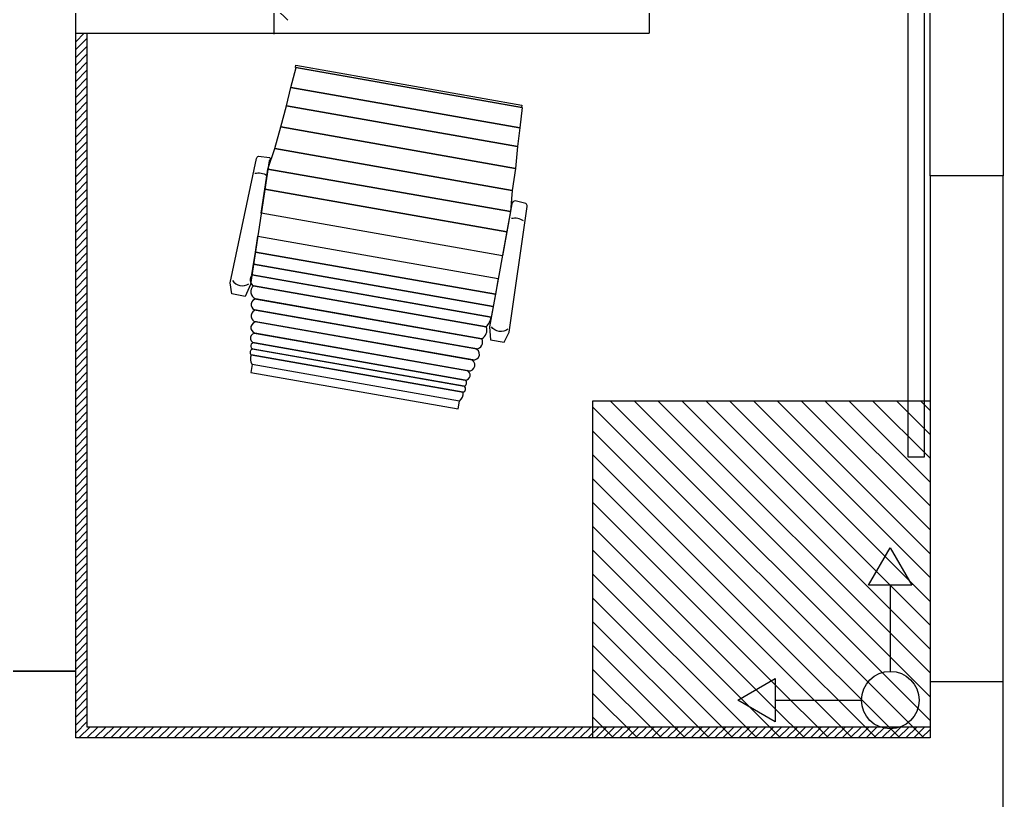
# Model space of a CAD drawing. Header units: millimetres. Extents: x 1573 to 2177, y 1587 to 1932.
# Drawn here: x 1896.121 to 1898.745, y 1909.608 to 1911.691 of the extents above; entities that cross this region are included whole.
import ezdxf

# ---------------------------------------------------------------- set-up
doc = ezdxf.new("R2010")
doc.units = ezdxf.units.MM
doc.header["$LTSCALE"] = 0.03
doc.layers.add('-HIDRO', color=8, linetype='Continuous')

# ---------------------------------------------------------------- blocks, each defined once
blk = doc.blocks.new('TICK1')
for p, q in [((0, 1), (0, -1)), ((0.5, 0.5), (-0.5, -0.5)), ((-1, 0), (1, 0))]:
    blk.add_line(p, q)

msp = doc.modelspace()

# ---------------------------------------------------------------- linework, layer by layer
at = {"layer": '-HIDRO'}
for p, q in [((1898.5504, 1911.2743), (1898.5504, 1912.8523)), ((1898.7454, 1912.8523), (1898.7454, 1911.2743)), ((1897.8004, 1912.3303), (1897.8004, 1911.6553)), ((1898.4904, 1912.0243), (1898.4904, 1910.5243)), ((1898.5354, 1910.5243), (1898.5354, 1912.0243)), ((1896.2704, 1909.9528), (1896.2704, 1911.7273)), ((1896.2704, 1911.6553), (1897.8004, 1911.6553)), ((1896.2704, 1911.6553), (1896.3004, 1911.6553)), ((1896.3004, 1911.6553), (1896.3004, 1909.8043)), ((1896.8444, 1911.5106), (1896.8584, 1911.5632)), ((1896.8584, 1911.5632), (1897.4619, 1911.4568)), ((1896.8331, 1911.4617), (1896.8444, 1911.5106)), ((1896.8444, 1911.5106), (1897.455, 1911.403)), ((1897.455, 1911.403), (1896.8444, 1911.5106)), ((1896.8176, 1911.4049), (1896.8331, 1911.4617)), ((1896.8331, 1911.4617), (1897.4489, 1911.3531)), ((1897.4489, 1911.3531), (1896.8331, 1911.4617)), ((1897.4619, 1911.4568), (1897.455, 1911.403)), ((1896.8014, 1911.3472), (1896.8176, 1911.4049)), ((1896.8176, 1911.4049), (1897.4434, 1911.2945)), ((1897.4434, 1911.2945), (1896.8176, 1911.4049)), ((1897.455, 1911.403), (1897.4489, 1911.3531)), ((1896.7831, 1911.2925), (1896.8014, 1911.3472)), ((1896.8014, 1911.3472), (1897.4352, 1911.2355)), ((1897.4352, 1911.2355), (1896.8014, 1911.3472)), ((1897.4489, 1911.3531), (1897.4434, 1911.2945)), ((1896.7751, 1911.239), (1896.7831, 1911.2925)), ((1897.4301, 1911.1791), (1896.7831, 1911.2925)), ((1896.7831, 1911.2925), (1897.4301, 1911.1791)), ((1897.4434, 1911.2945), (1897.4352, 1911.2355)), ((1898.5504, 1911.2743), (1898.5504, 1909.9243)), ((1898.7454, 1911.2743), (1898.5504, 1911.2743)), ((1898.7454, 1909.9243), (1898.7454, 1911.2743)), ((1896.7654, 1911.1745), (1896.7751, 1911.239)), ((1897.4204, 1911.1252), (1896.7751, 1911.239)), ((1896.7751, 1911.239), (1897.4204, 1911.1252)), ((1897.4352, 1911.2355), (1897.4301, 1911.1791)), ((1897.4301, 1911.1791), (1897.4204, 1911.1252)), ((1897.4088, 1911.061), (1896.7654, 1911.1745)), ((1897.4204, 1911.1252), (1897.4088, 1911.061)), ((1896.7499, 1911.0712), (1896.7563, 1911.1137)), ((1896.7563, 1911.1137), (1897.3979, 1911.0005)), ((1896.7451, 1911.0387), (1896.7499, 1911.0712)), ((1897.3903, 1910.9583), (1896.7499, 1911.0712)), ((1896.7499, 1911.0712), (1897.3903, 1910.9583)), ((1896.7407, 1911.01), (1896.7451, 1911.0387)), ((1897.3845, 1910.926), (1896.7451, 1911.0387)), ((1896.7451, 1911.0387), (1897.3845, 1910.926)), ((1897.3793, 1910.8974), (1896.7407, 1911.01)), ((1896.7408, 1911.0102), (1897.3793, 1910.8974)), ((1897.3979, 1911.0005), (1897.3903, 1910.9583)), ((1897.3655, 1910.8715), (1896.7445, 1910.981)), ((1896.7445, 1910.981), (1897.3655, 1910.8715)), ((1897.3538, 1910.8395), (1896.7499, 1910.946)), ((1896.7524, 1910.9455), (1897.3538, 1910.8395)), ((1897.3903, 1910.9583), (1897.3845, 1910.926)), ((1897.3397, 1910.8126), (1896.7474, 1910.917)), ((1896.752, 1910.9162), (1897.335, 1910.8134)), ((1897.3845, 1910.926), (1897.3793, 1910.8974)), ((1897.3297, 1910.7832), (1896.7467, 1910.886)), ((1896.7538, 1910.8848), (1897.3226, 1910.7845)), ((1897.3172, 1910.7542), (1896.7485, 1910.8545)), ((1896.7515, 1910.8539), (1897.3142, 1910.7547)), ((1896.7413, 1910.8128), (1897.3068, 1910.713)), ((1897.3068, 1910.713), (1896.7442, 1910.8123)), ((1897.3097, 1910.7295), (1896.7471, 1910.8287)), ((1896.7471, 1910.8287), (1897.3097, 1910.7295)), ((1896.7384, 1910.7967), (1897.304, 1910.697)), ((1897.304, 1910.697), (1896.7384, 1910.7967)), ((1896.7384, 1910.7967), (1897.304, 1910.697)), ((1896.7408, 1910.7708), (1896.7372, 1910.75)), ((1897.2941, 1910.6733), (1896.7408, 1910.7708)), ((1897.2941, 1910.6733), (1896.7408, 1910.7708)), ((1897.2941, 1910.6733), (1896.7408, 1910.7708)), ((1896.7372, 1910.75), (1897.2904, 1910.6524)), ((1897.2904, 1910.6524), (1897.2941, 1910.6733)), ((1897.6504, 1909.7743), (1897.6504, 1910.6743)), ((1897.6504, 1910.6743), (1898.5504, 1910.6743)), ((1898.533, 1909.7743), (1897.6504, 1910.657)), ((1898.5504, 1909.8206), (1897.6967, 1910.6743)), ((1898.5504, 1909.8842), (1897.7603, 1910.6743)), ((1898.5504, 1909.9479), (1897.824, 1910.6743)), ((1898.5504, 1910.0115), (1897.8876, 1910.6743)), ((1898.5504, 1910.0752), (1897.9512, 1910.6743)), ((1898.5504, 1910.1388), (1898.0149, 1910.6743)), ((1898.5504, 1910.2024), (1898.0785, 1910.6743)), ((1898.5504, 1910.2661), (1898.1422, 1910.6743)), ((1898.5504, 1910.3297), (1898.2058, 1910.6743)), ((1898.5504, 1910.3934), (1898.2694, 1910.6743)), ((1898.5504, 1910.457), (1898.3331, 1910.6743)), ((1898.5504, 1910.5206), (1898.3967, 1910.6743)), ((1898.5504, 1910.5843), (1898.4604, 1910.6743)), ((1898.5504, 1910.6479), (1898.524, 1910.6743)), ((1898.5504, 1910.6743), (1898.5504, 1909.7743)), ((1898.1387, 1910.105), (1897.6504, 1910.5933)), ((1898.1387, 1910.0413), (1897.6504, 1910.5297)), ((1898.4904, 1910.5243), (1898.5354, 1910.5243)), ((1898.1387, 1909.9777), (1897.6504, 1910.466)), ((1898.1387, 1909.914), (1897.6504, 1910.4024)), ((1898.1387, 1909.8504), (1897.6504, 1910.3388)), ((1898.1387, 1909.7868), (1897.6504, 1910.2751)), ((1898.0876, 1909.7743), (1897.6504, 1910.2115)), ((1898.0239, 1909.7743), (1897.6504, 1910.1478)), ((1898.4694, 1909.7743), (1898.1387, 1910.105)), ((1897.9603, 1909.7743), (1897.6504, 1910.0842)), ((1898.4058, 1909.7743), (1898.1387, 1910.0413)), ((1897.8966, 1909.7743), (1897.6504, 1910.0206)), ((1898.3421, 1909.7743), (1898.1387, 1909.9777)), ((1896.0049, 1909.9528), (1896.2704, 1909.9528)), ((1896.2704, 1909.9528), (1896.0049, 1909.9528)), ((1896.2704, 1909.7743), (1896.2704, 1909.9528)), ((1897.833, 1909.7743), (1897.6504, 1909.9569)), ((1898.7454, 1909.9243), (1898.5504, 1909.9243)), ((1898.5504, 1909.9243), (1898.5504, 1909.7743)), ((1898.7454, 1907.6743), (1898.7454, 1909.9243)), ((1897.7694, 1909.7743), (1897.6504, 1909.8933)), ((1898.2785, 1909.7743), (1898.1387, 1909.914)), ((1898.2148, 1909.7743), (1898.1387, 1909.8504)), ((1897.7057, 1909.7743), (1897.6504, 1909.8296)), ((1896.3004, 1909.8043), (1898.5504, 1909.8043)), ((1898.1512, 1909.7743), (1898.1387, 1909.7868)), ((1898.5504, 1909.7743), (1896.2704, 1909.7743)), ((1898.5504, 1909.7743), (1897.6504, 1909.7743))]:
    msp.add_line(p, q, dxfattribs=at)
at = {"layer": '-HIDRO', "ltscale": 0.2}
for p, q in [((1896.2704, 1911.6537), (1896.2719, 1911.6553)), ((1896.2704, 1911.6325), (1896.2932, 1911.6553)), ((1896.2704, 1911.6113), (1896.3004, 1911.6413)), ((1896.2704, 1911.5901), (1896.3004, 1911.6201)), ((1896.2704, 1911.5689), (1896.3004, 1911.5989)), ((1896.2704, 1911.5477), (1896.3004, 1911.5777)), ((1896.2704, 1911.5265), (1896.3004, 1911.5565)), ((1896.2704, 1911.5053), (1896.3004, 1911.5353)), ((1896.2704, 1911.484), (1896.3004, 1911.514)), ((1896.2704, 1911.4628), (1896.3004, 1911.4928)), ((1896.2704, 1911.4416), (1896.3004, 1911.4716)), ((1896.2704, 1911.4204), (1896.3004, 1911.4504)), ((1896.2704, 1911.3992), (1896.3004, 1911.4292)), ((1896.2704, 1911.378), (1896.3004, 1911.408)), ((1896.2704, 1911.3568), (1896.3004, 1911.3868)), ((1896.2704, 1911.3355), (1896.3004, 1911.3655)), ((1896.2704, 1911.3143), (1896.3004, 1911.3443)), ((1896.2704, 1911.2931), (1896.3004, 1911.3231)), ((1896.2704, 1911.2719), (1896.3004, 1911.3019)), ((1896.2704, 1911.2507), (1896.3004, 1911.2807)), ((1896.2704, 1911.2295), (1896.3004, 1911.2595)), ((1896.2704, 1911.2083), (1896.3004, 1911.2383)), ((1896.2704, 1911.1871), (1896.3004, 1911.2171)), ((1896.2704, 1911.1658), (1896.3004, 1911.1958)), ((1896.2704, 1911.1446), (1896.3004, 1911.1746)), ((1896.2704, 1911.1234), (1896.3004, 1911.1534)), ((1896.2704, 1911.1022), (1896.3004, 1911.1322)), ((1896.2704, 1911.081), (1896.3004, 1911.111)), ((1896.2704, 1911.0598), (1896.3004, 1911.0898)), ((1896.2704, 1911.0386), (1896.3004, 1911.0686)), ((1896.2704, 1911.0173), (1896.3004, 1911.0473)), ((1896.2704, 1910.9961), (1896.3004, 1911.0261)), ((1896.2704, 1910.9749), (1896.3004, 1911.0049)), ((1896.2704, 1910.9537), (1896.3004, 1910.9837)), ((1896.2704, 1910.9325), (1896.3004, 1910.9625)), ((1896.2704, 1910.9113), (1896.3004, 1910.9413)), ((1896.2704, 1910.8901), (1896.3004, 1910.9201)), ((1896.2704, 1910.8689), (1896.3004, 1910.8989)), ((1896.2704, 1910.8476), (1896.3004, 1910.8776)), ((1896.2704, 1910.8264), (1896.3004, 1910.8564)), ((1896.2704, 1910.8052), (1896.3004, 1910.8352)), ((1896.2704, 1910.784), (1896.3004, 1910.814)), ((1896.2704, 1910.7628), (1896.3004, 1910.7928)), ((1896.2704, 1910.7416), (1896.3004, 1910.7716)), ((1896.2704, 1910.7204), (1896.3004, 1910.7504)), ((1896.2704, 1910.6992), (1896.3004, 1910.7292)), ((1896.2704, 1910.6779), (1896.3004, 1910.7079)), ((1896.2704, 1910.6567), (1896.3004, 1910.6867)), ((1896.2704, 1910.6355), (1896.3004, 1910.6655)), ((1896.2704, 1910.6143), (1896.3004, 1910.6443)), ((1896.2704, 1910.5931), (1896.3004, 1910.6231)), ((1896.2704, 1910.5719), (1896.3004, 1910.6019)), ((1896.2704, 1910.5507), (1896.3004, 1910.5807)), ((1896.2704, 1910.5294), (1896.3004, 1910.5594)), ((1896.2704, 1910.5082), (1896.3004, 1910.5382)), ((1896.2704, 1910.487), (1896.3004, 1910.517)), ((1896.2704, 1910.4658), (1896.3004, 1910.4958)), ((1896.2704, 1910.4446), (1896.3004, 1910.4746)), ((1896.2704, 1910.4234), (1896.3004, 1910.4534)), ((1896.2704, 1910.4022), (1896.3004, 1910.4322)), ((1896.2704, 1910.381), (1896.3004, 1910.411)), ((1896.2704, 1910.3597), (1896.3004, 1910.3897)), ((1896.2704, 1910.3385), (1896.3004, 1910.3685)), ((1896.2704, 1910.3173), (1896.3004, 1910.3473)), ((1896.2704, 1910.2961), (1896.3004, 1910.3261)), ((1896.2704, 1910.2749), (1896.3004, 1910.3049)), ((1896.2704, 1910.2537), (1896.3004, 1910.2837)), ((1896.2704, 1910.2325), (1896.3004, 1910.2625)), ((1896.2704, 1910.2112), (1896.3004, 1910.2412)), ((1896.2704, 1910.19), (1896.3004, 1910.22)), ((1896.2704, 1910.1688), (1896.3004, 1910.1988)), ((1896.2704, 1910.1476), (1896.3004, 1910.1776)), ((1896.2704, 1910.1264), (1896.3004, 1910.1564)), ((1896.2704, 1910.1052), (1896.3004, 1910.1352)), ((1896.2704, 1910.084), (1896.3004, 1910.114)), ((1896.2704, 1910.0628), (1896.3004, 1910.0928)), ((1896.2704, 1910.0415), (1896.3004, 1910.0715)), ((1896.2704, 1910.0203), (1896.3004, 1910.0503)), ((1896.2704, 1909.9991), (1896.3004, 1910.0291)), ((1896.2704, 1909.9779), (1896.3004, 1910.0079)), ((1896.2704, 1909.9567), (1896.3004, 1909.9867)), ((1896.2704, 1909.9355), (1896.3004, 1909.9655)), ((1896.2704, 1909.9143), (1896.3004, 1909.9443)), ((1896.2704, 1909.893), (1896.3004, 1909.923)), ((1896.2704, 1909.8718), (1896.3004, 1909.9018)), ((1896.2704, 1909.8506), (1896.3004, 1909.8806)), ((1896.2704, 1909.8294), (1896.3004, 1909.8594)), ((1896.2704, 1909.8082), (1896.3004, 1909.8382)), ((1896.2704, 1909.787), (1896.3004, 1909.817)), ((1896.2789, 1909.7743), (1896.3089, 1909.8043)), ((1896.3001, 1909.7743), (1896.3301, 1909.8043)), ((1896.3214, 1909.7743), (1896.3514, 1909.8043)), ((1896.3426, 1909.7743), (1896.3726, 1909.8043)), ((1896.3638, 1909.7743), (1896.3938, 1909.8043)), ((1896.385, 1909.7743), (1896.415, 1909.8043)), ((1896.4062, 1909.7743), (1896.4362, 1909.8043)), ((1896.4274, 1909.7743), (1896.4574, 1909.8043)), ((1896.4486, 1909.7743), (1896.4786, 1909.8043)), ((1896.4698, 1909.7743), (1896.4998, 1909.8043)), ((1896.4911, 1909.7743), (1896.5211, 1909.8043)), ((1896.5123, 1909.7743), (1896.5423, 1909.8043)), ((1896.5335, 1909.7743), (1896.5635, 1909.8043)), ((1896.5547, 1909.7743), (1896.5847, 1909.8043)), ((1896.5759, 1909.7743), (1896.6059, 1909.8043)), ((1896.5971, 1909.7743), (1896.6271, 1909.8043)), ((1896.6183, 1909.7743), (1896.6483, 1909.8043)), ((1896.6396, 1909.7743), (1896.6696, 1909.8043)), ((1896.6608, 1909.7743), (1896.6908, 1909.8043)), ((1896.682, 1909.7743), (1896.712, 1909.8043)), ((1896.7032, 1909.7743), (1896.7332, 1909.8043)), ((1896.7244, 1909.7743), (1896.7544, 1909.8043)), ((1896.7456, 1909.7743), (1896.7756, 1909.8043)), ((1896.7668, 1909.7743), (1896.7968, 1909.8043)), ((1896.788, 1909.7743), (1896.818, 1909.8043)), ((1896.8093, 1909.7743), (1896.8393, 1909.8043)), ((1896.8305, 1909.7743), (1896.8605, 1909.8043)), ((1896.8517, 1909.7743), (1896.8817, 1909.8043)), ((1896.8729, 1909.7743), (1896.9029, 1909.8043)), ((1896.8941, 1909.7743), (1896.9241, 1909.8043)), ((1896.9153, 1909.7743), (1896.9453, 1909.8043)), ((1896.9365, 1909.7743), (1896.9665, 1909.8043)), ((1896.9577, 1909.7743), (1896.9877, 1909.8043)), ((1896.979, 1909.7743), (1897.009, 1909.8043)), ((1897.0002, 1909.7743), (1897.0302, 1909.8043)), ((1897.0214, 1909.7743), (1897.0514, 1909.8043)), ((1897.0426, 1909.7743), (1897.0726, 1909.8043)), ((1897.0638, 1909.7743), (1897.0938, 1909.8043)), ((1897.085, 1909.7743), (1897.115, 1909.8043)), ((1897.1062, 1909.7743), (1897.1362, 1909.8043)), ((1897.1275, 1909.7743), (1897.1575, 1909.8043)), ((1897.1487, 1909.7743), (1897.1787, 1909.8043)), ((1897.1699, 1909.7743), (1897.1999, 1909.8043)), ((1897.1911, 1909.7743), (1897.2211, 1909.8043)), ((1897.2123, 1909.7743), (1897.2423, 1909.8043)), ((1897.2335, 1909.7743), (1897.2635, 1909.8043)), ((1897.2547, 1909.7743), (1897.2847, 1909.8043)), ((1897.2759, 1909.7743), (1897.3059, 1909.8043)), ((1897.2972, 1909.7743), (1897.3272, 1909.8043)), ((1897.3184, 1909.7743), (1897.3484, 1909.8043)), ((1897.3396, 1909.7743), (1897.3696, 1909.8043)), ((1897.3608, 1909.7743), (1897.3908, 1909.8043)), ((1897.382, 1909.7743), (1897.412, 1909.8043)), ((1897.4032, 1909.7743), (1897.4332, 1909.8043)), ((1897.4244, 1909.7743), (1897.4544, 1909.8043)), ((1897.4457, 1909.7743), (1897.4757, 1909.8043)), ((1897.4669, 1909.7743), (1897.4969, 1909.8043)), ((1897.4881, 1909.7743), (1897.5181, 1909.8043)), ((1897.5093, 1909.7743), (1897.5393, 1909.8043)), ((1897.5305, 1909.7743), (1897.5605, 1909.8043)), ((1897.5517, 1909.7743), (1897.5817, 1909.8043)), ((1897.5729, 1909.7743), (1897.6029, 1909.8043)), ((1897.5941, 1909.7743), (1897.6241, 1909.8043)), ((1897.6154, 1909.7743), (1897.6454, 1909.8043)), ((1897.6366, 1909.7743), (1897.6666, 1909.8043)), ((1897.6578, 1909.7743), (1897.6878, 1909.8043)), ((1897.679, 1909.7743), (1897.709, 1909.8043)), ((1897.7002, 1909.7743), (1897.7302, 1909.8043)), ((1897.7214, 1909.7743), (1897.7514, 1909.8043)), ((1897.7426, 1909.7743), (1897.7726, 1909.8043)), ((1897.7639, 1909.7743), (1897.7939, 1909.8043)), ((1897.7851, 1909.7743), (1897.8151, 1909.8043)), ((1897.8063, 1909.7743), (1897.8363, 1909.8043)), ((1897.8275, 1909.7743), (1897.8575, 1909.8043)), ((1897.8487, 1909.7743), (1897.8787, 1909.8043)), ((1897.8699, 1909.7743), (1897.8999, 1909.8043)), ((1897.8911, 1909.7743), (1897.9211, 1909.8043)), ((1897.9123, 1909.7743), (1897.9423, 1909.8043)), ((1897.9336, 1909.7743), (1897.9636, 1909.8043)), ((1897.9548, 1909.7743), (1897.9848, 1909.8043)), ((1897.976, 1909.7743), (1898.006, 1909.8043)), ((1897.9972, 1909.7743), (1898.0272, 1909.8043)), ((1898.0184, 1909.7743), (1898.0484, 1909.8043)), ((1898.0396, 1909.7743), (1898.0696, 1909.8043)), ((1898.0608, 1909.7743), (1898.0908, 1909.8043)), ((1898.082, 1909.7743), (1898.112, 1909.8043)), ((1898.1033, 1909.7743), (1898.1333, 1909.8043)), ((1898.1245, 1909.7743), (1898.1545, 1909.8043)), ((1898.1457, 1909.7743), (1898.1757, 1909.8043)), ((1898.1669, 1909.7743), (1898.1969, 1909.8043)), ((1898.1881, 1909.7743), (1898.2181, 1909.8043)), ((1898.2093, 1909.7743), (1898.2393, 1909.8043)), ((1898.2305, 1909.7743), (1898.2605, 1909.8043)), ((1898.2518, 1909.7743), (1898.2818, 1909.8043)), ((1898.273, 1909.7743), (1898.303, 1909.8043)), ((1898.2942, 1909.7743), (1898.3242, 1909.8043)), ((1898.3154, 1909.7743), (1898.3454, 1909.8043)), ((1898.3366, 1909.7743), (1898.3666, 1909.8043)), ((1898.3578, 1909.7743), (1898.3878, 1909.8043)), ((1898.379, 1909.7743), (1898.409, 1909.8043)), ((1898.4002, 1909.7743), (1898.4302, 1909.8043)), ((1898.4215, 1909.7743), (1898.4515, 1909.8043)), ((1898.4427, 1909.7743), (1898.4727, 1909.8043)), ((1898.4639, 1909.7743), (1898.4939, 1909.8043)), ((1898.4851, 1909.7743), (1898.5151, 1909.8043)), ((1898.5063, 1909.7743), (1898.5363, 1909.8043)), ((1898.5275, 1909.7743), (1898.5504, 1909.7972)), ((1898.5487, 1909.7743), (1898.5504, 1909.776))]:
    msp.add_line(p, q, dxfattribs=at)
at = {"layer": '-HIDRO', "ltscale": 0.1}
for p, q in [((1898.4436, 1910.1824), (1898.4436, 1909.952)), ((1898.1364, 1909.8752), (1898.3668, 1909.8752))]:
    msp.add_line(p, q, dxfattribs=at)
at = {"layer": '-HIDRO'}
msp.add_lwpolyline([(1897.46, 1911.4571), (1896.8564, 1911.5635), (1896.8575, 1911.5696), (1897.461, 1911.4632)], close=True, dxfattribs=at)
for points in [[(1896.7224, 1910.9528), (1896.6865, 1910.9592), (1896.6828, 1910.9887), (1896.7525, 1911.3205, -0.205362), (1896.7584, 1911.3272), (1896.7877, 1911.3237, -0.424927), (1896.7864, 1911.3143), (1896.7369, 1910.9844)], [(1897.3775, 1910.837), (1897.4134, 1910.8306), (1897.427, 1910.8572), (1897.4749, 1911.1927, 0.205362), (1897.4717, 1911.2011), (1897.443, 1911.2078, 0.331039), (1897.4339, 1911.1998), (1897.3747, 1910.8716)]]:
    msp.add_lwpolyline(points, format="xyb", close=True, dxfattribs=at)
for points in [[(1896.7483, 1911.2812, -0.2105), (1896.7807, 1911.2756, 0.207409)], [(1897.4655, 1911.1543, 0.2105), (1897.4331, 1911.1603, -0.207409)], [(1896.6888, 1910.9952, 0.419252), (1896.7324, 1910.9862, -0.402201)], [(1897.4235, 1910.8653, -0.419252), (1897.3795, 1910.8717, 0.402201)]]:
    msp.add_lwpolyline(points, format="xyb", dxfattribs=at)
at = {"layer": '-HIDRO', "ltscale": 0.1}
for points in [[(1898.5012, 1910.1824), (1898.386, 1910.1824), (1898.4436, 1910.2821), (1898.5012, 1910.1824)], [(1898.1364, 1909.9328), (1898.1364, 1909.8176), (1898.0366, 1909.8752), (1898.1364, 1909.9328)]]:
    msp.add_lwpolyline(points, dxfattribs=at)
msp.add_circle((1898.4436, 1909.8752), 0.0768, dxfattribs=at)
at = {"layer": '-HIDRO'}
for centre, radius, start, end in [((1896.7551, 1910.9972), 0.0193, 137.615, 236.8985), ((1896.759, 1910.9653), 0.0214, 132.671, 244.8745), ((1896.7531, 1910.9307), 0.0148, 92.6717, 247.3283), ((1896.7545, 1910.9002), 0.0162, 98.746, 241.254), ((1897.3227, 1910.9109), 0.0582, 317.3867, 346.5341), ((1896.7532, 1910.8693), 0.0155, 87.7987, 252.2013), ((1897.3413, 1910.8623), 0.026, 298.7068, 20.8418), ((1896.7493, 1910.8413), 0.0128, 80, 260), ((1897.3378, 1910.8307), 0.0182, 275.9816, 28.8046), ((1896.7464, 1910.8036), 0.0105, 119.2386, 220.7614), ((1896.7456, 1910.8205), 0.00835, 80, 260), ((1897.3323, 1910.7983), 0.0153, 260, 80), ((1896.765, 1910.7861), 0.0286, 158.3204, 212.3765), ((1896.765, 1910.7861), 0.0286, 158.3204, 212.3765), ((1897.3199, 1910.7693), 0.0154, 260, 80), ((1897.3097, 1910.7425), 0.013, 270.1541, 69.8459), ((1897.3018, 1910.7056), 0.00895, 284.139, 55.861), ((1897.3041, 1910.722), 0.00938, 286.9826, 53.0174), ((1897.2791, 1910.6935), 0.0251, 306.5409, 8.0396), ((1897.2791, 1910.6935), 0.0251, 306.5409, 8.0396)]:
    msp.add_arc(centre, radius, start, end, dxfattribs=at)

# ---------------------------------------------------------------- block references
at = {"layer": '-HIDRO', "xscale": 0.07499999993790162, "yscale": 0.07499999993790162, "zscale": 0.07499999993790162, "rotation": 270}
msp.add_blockref('TICK1', (1896.7986, 1911.7273), dxfattribs=at)

doc.saveas('drawing.dxf')
